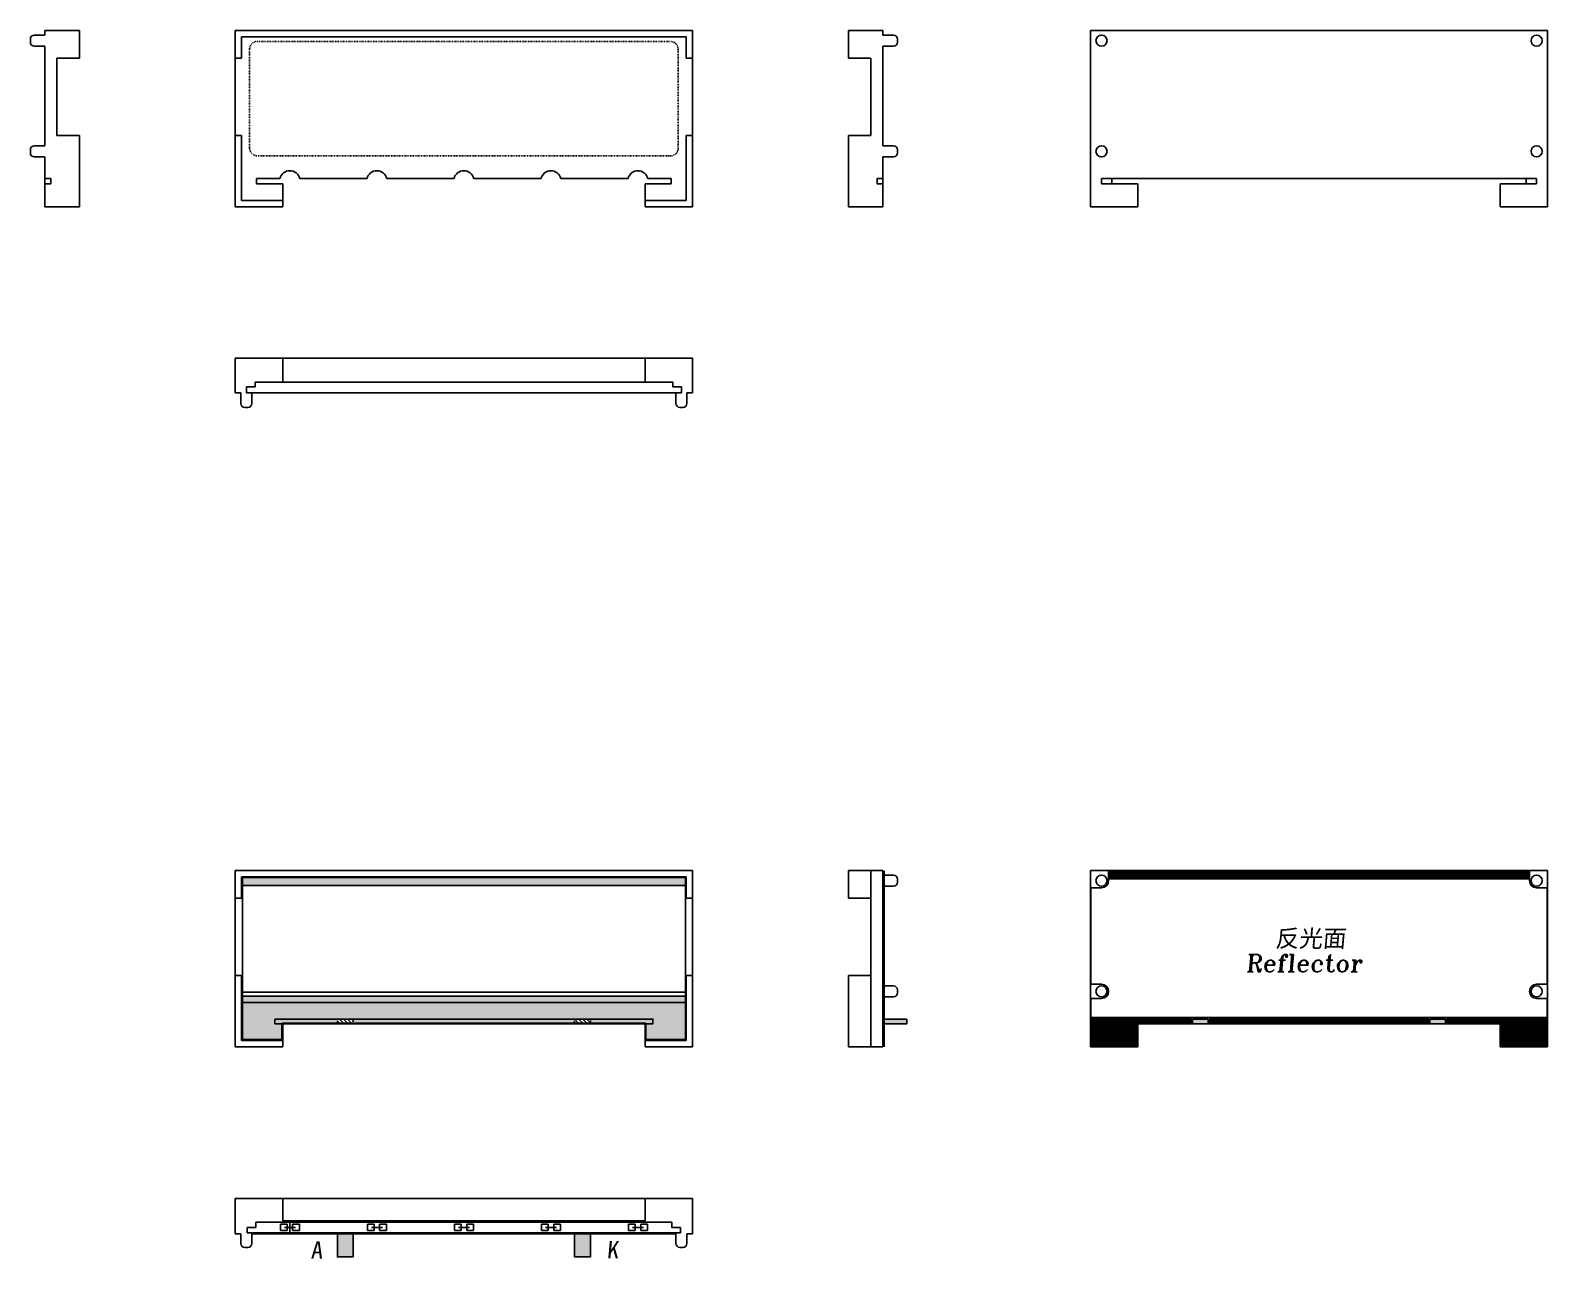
# Model space of a CAD drawing. Header units: millimetres. Extents: x 649 to 1175, y 120 to 338.
# Drawn here: x 649.5 to 841.3, y 182.7 to 338 of the extents above; entities that cross this region are included whole.
import ezdxf

# ---------------------------------------------------------------- set-up
doc = ezdxf.new("R2010")
doc.units = ezdxf.units.MM
doc.header["$LTSCALE"] = 0.25
doc.header["$MEASUREMENT"] = 0
doc.linetypes.add('CENTERX2', pattern=[4, 2.5, -0.5, 0.5, -0.5])
doc.linetypes.add('DASHED', pattern=[0.75, 0.5, -0.25])
for name, color, linetype in [('BAC', 50, 'Continuous'), ('CCL', 1, 'Continuous'), ('K', 92, 'Continuous'), ('LCD', 7, 'Continuous'), ('Led', 2, 'Continuous'), ('膜片', 6, 'Continuous')]:
    doc.layers.add(name, color=color, linetype=linetype)
doc.styles.get("Standard").update_dxf_attribs({"font": 'romant.shx', "oblique": 5})
doc.styles.add('style1', font='simfang.ttf', dxfattribs={"oblique": 5})

msp = doc.modelspace()

# ---------------------------------------------------------------- hatches: boundary and pattern name
at = {"layer": 'Led'}
h = msp.add_hatch(dxfattribs=at)
h.set_pattern_fill('ANSI31', color=1, scale=2.9)
h.set_pattern_definition([(315, (-184.77318, 409.1361), (-0.25632621, -0.25632621), [])])
h.paths.add_polyline_path([(688.306, 212.414), (688.306, 213.014), (690.306, 213.014), (690.306, 212.414)])
h.paths.add_polyline_path([(720.306, 213.014), (720.306, 212.414), (718.306, 212.414), (718.306, 213.014)])
h = msp.add_hatch(color=1, dxfattribs=at)
h.dxf.hatch_style = 1
h.paths.add_polyline_path([(757.417, 212.414), (760.317, 212.414), (760.317, 213.014), (757.417, 213.014)])
h = msp.add_hatch(color=1, dxfattribs=at)
h.dxf.hatch_style = 1
h.paths.add_polyline_path([(796.415, 212.414), (796.415, 213.014), (798.415, 213.014), (798.415, 212.414)])
h.paths.add_polyline_path([(828.415, 213.014), (828.415, 212.414), (826.415, 212.414), (826.415, 213.014)])
h = msp.add_hatch(color=1, dxfattribs=at)
h.dxf.hatch_style = 1
h.paths.add_polyline_path([(690.306, 185.996), (688.306, 185.996), (688.306, 182.946), (690.306, 182.946)])
h.paths.add_polyline_path([(720.306, 185.996), (718.306, 185.996), (718.306, 182.946), (720.306, 182.946)])
at = {"layer": '膜片'}
h = msp.add_hatch(dxfattribs=at)
h.set_pattern_fill('ANSI38', color=256, style=0)
h.paths.add_polyline_path([(732.306, 230.914), (676.306, 230.914), (676.306, 229.914), (732.306, 229.914)])
h.paths.add_polyline_path([(732.306, 215.914), (676.306, 215.914), (676.306, 210.414), (681.306, 210.414), (681.306, 212.514), (688.306, 212.514), (688.306, 213.014), (690.306, 213.014), (690.306, 212.514), (718.306, 212.514), (718.306, 213.014), (720.306, 213.014), (720.306, 212.514), (727.306, 212.514), (727.306, 210.414), (732.306, 210.414)])
h = msp.add_hatch(dxfattribs=at)
h.set_pattern_fill('ANSI31', color=4, style=0)
h.paths.add_polyline_path([(839.015, 230.764), (839.015, 231.764), (785.815, 231.764), (785.815, 230.764)])
h.paths.add_polyline_path([(789.465, 212.464), (796.215, 212.464), (796.215, 213.214), (783.565, 213.214), (783.565, 209.564), (789.465, 209.564)])
h.paths.add_polyline_path([(798.615, 213.214), (798.615, 212.464), (826.215, 212.464), (826.215, 213.214)])
h.paths.add_polyline_path([(828.615, 213.214), (828.615, 212.464), (835.365, 212.464), (835.365, 209.564), (841.265, 209.564), (841.265, 213.214)])

# ---------------------------------------------------------------- linework, layer by layer
for p, q in [((681.106, 187.071), (681.106, 186.271)), ((681.106, 187.071), (681.956, 187.071)), ((681.106, 186.271), (681.956, 186.271)), ((681.956, 187.071), (681.956, 186.271)), ((681.956, 186.671), (682.656, 186.671)), ((682.656, 187.071), (682.656, 186.271)), ((682.656, 187.071), (683.506, 187.071)), ((682.656, 186.271), (683.506, 186.271)), ((683.506, 187.071), (683.506, 186.271)), ((692.106, 187.071), (692.106, 186.271)), ((692.106, 187.071), (692.956, 187.071)), ((692.106, 186.271), (692.956, 186.271)), ((692.956, 187.071), (692.956, 186.271)), ((692.956, 186.671), (693.656, 186.671)), ((693.656, 187.071), (693.656, 186.271)), ((693.656, 187.071), (694.506, 187.071)), ((693.656, 186.271), (694.506, 186.271)), ((694.506, 187.071), (694.506, 186.271)), ((703.106, 187.071), (703.106, 186.271)), ((703.106, 187.071), (703.956, 187.071)), ((703.106, 186.271), (703.956, 186.271)), ((703.956, 187.071), (703.956, 186.271)), ((703.956, 186.671), (704.656, 186.671)), ((704.656, 187.071), (704.656, 186.271)), ((704.656, 187.071), (705.506, 187.071)), ((704.656, 186.271), (705.506, 186.271)), ((705.506, 187.071), (705.506, 186.271)), ((714.106, 187.071), (714.106, 186.271)), ((714.106, 187.071), (714.956, 187.071)), ((714.106, 186.271), (714.956, 186.271)), ((714.956, 187.071), (714.956, 186.271)), ((714.956, 186.671), (715.656, 186.671)), ((715.656, 187.071), (715.656, 186.271)), ((715.656, 187.071), (716.506, 187.071)), ((715.656, 186.271), (716.506, 186.271)), ((716.506, 187.071), (716.506, 186.271)), ((725.106, 187.071), (725.106, 186.271)), ((725.106, 187.071), (725.956, 187.071)), ((725.106, 186.271), (725.956, 186.271)), ((725.956, 187.071), (725.956, 186.271)), ((725.956, 186.671), (726.656, 186.671)), ((726.656, 187.071), (726.656, 186.271)), ((726.656, 187.071), (727.506, 187.071)), ((726.656, 186.271), (727.506, 186.271)), ((727.506, 187.071), (727.506, 186.271))]:
    msp.add_line(p, q)
at = {"layer": 'BAC'}
for centre in [(682.306, 318.999), (693.306, 318.999), (704.306, 318.999), (715.306, 318.999), (726.306, 318.999)]:
    msp.add_arc(centre, 1.281, 12.68038, 167.31962, dxfattribs=at)
at = {"layer": 'CCL'}
for p, q in [((683.006, 186.671), (681.606, 186.671)), ((694.006, 186.671), (692.606, 186.671)), ((705.006, 186.671), (703.606, 186.671)), ((716.006, 186.671), (714.606, 186.671)), ((727.006, 186.671), (725.606, 186.671))]:
    msp.add_line(p, q, dxfattribs=at)
at = {"layer": 'K'}
for p, q in [((681.506, 293.562), (727.106, 293.562)), ((676.906, 186.671), (676.906, 185.996)), ((676.906, 186.671), (678.006, 186.671)), ((678.006, 187.346), (730.606, 187.346)), ((678.006, 187.346), (678.006, 186.671)), ((730.606, 187.346), (730.606, 186.671)), ((731.706, 186.671), (730.606, 186.671)), ((731.706, 186.671), (731.706, 185.996)), ((676.906, 185.996), (731.706, 185.996))]:
    msp.add_line(p, q, dxfattribs=at)
msp.add_lwpolyline([(680.406, 213.014), (728.206, 213.014), (728.206, 212.414), (680.406, 212.414)], close=True, dxfattribs=at)
at = {"layer": 'LCD', "color": 6, "linetype": 'CENTERX2', "ltscale": 0.03}
msp.add_lwpolyline([(731.396, 335.63), (731.396, 323.15, -0.4142136), (730.396, 322.15), (678.216, 322.15, -0.4142136), (677.216, 323.15), (677.216, 335.63, -0.4142136), (678.216, 336.63), (730.396, 336.63, -0.4142136)], format="xyb", close=True, dxfattribs=at)
at = {"layer": 'Led'}
for p, q in [((651.346, 338.03), (655.696, 338.03)), ((651.346, 338.03), (651.346, 337.43)), ((655.696, 338.03), (655.696, 334.53)), ((733.206, 338.03), (675.406, 338.03)), ((675.406, 338.03), (675.406, 315.73)), ((733.206, 315.73), (733.206, 338.03)), ((757.267, 338.03), (752.917, 338.03)), ((752.917, 338.03), (752.917, 334.53)), ((757.267, 338.03), (757.267, 337.43)), ((841.315, 338.03), (783.515, 338.03)), ((783.515, 338.03), (783.515, 315.73)), ((841.315, 315.73), (841.315, 338.03)), ((649.496, 336.53), (649.496, 336.93)), ((651.346, 337.43), (649.996, 337.43)), ((651.346, 336.03), (649.996, 336.03)), ((651.346, 336.03), (651.346, 323.43)), ((676.206, 334.53), (676.206, 337.23)), ((676.206, 337.23), (732.406, 337.23)), ((732.406, 334.53), (732.406, 337.23)), ((757.267, 337.43), (758.617, 337.43)), ((757.267, 336.03), (758.617, 336.03)), ((757.267, 336.03), (757.267, 323.43)), ((759.117, 336.53), (759.117, 336.93)), ((655.696, 334.53), (652.846, 334.53)), ((652.846, 334.53), (652.846, 324.73)), ((653.146, 334.53), (654.246, 334.53)), ((655.346, 334.53), (655.646, 334.53)), ((675.406, 334.53), (676.206, 334.53)), ((733.206, 334.53), (732.406, 334.53)), ((752.917, 334.53), (755.767, 334.53)), ((753.267, 334.53), (752.967, 334.53)), ((755.467, 334.53), (754.367, 334.53)), ((755.767, 334.53), (755.767, 324.73)), ((652.846, 324.73), (655.696, 324.73)), ((652.996, 324.73), (653.146, 324.73)), ((654.246, 324.73), (655.346, 324.73)), ((655.696, 324.73), (655.696, 315.73)), ((675.406, 324.73), (676.206, 324.73)), ((676.206, 324.73), (676.206, 316.53)), ((733.206, 324.73), (732.406, 324.73)), ((732.406, 324.73), (732.406, 316.53)), ((755.767, 324.73), (752.917, 324.73)), ((752.917, 324.73), (752.917, 315.73)), ((754.367, 324.73), (753.267, 324.73)), ((755.617, 324.73), (755.467, 324.73)), ((649.496, 322.53), (649.496, 322.93)), ((651.346, 323.43), (649.996, 323.43)), ((757.267, 323.43), (758.617, 323.43)), ((759.117, 322.53), (759.117, 322.93)), ((651.346, 322.03), (649.996, 322.03)), ((651.346, 322.03), (651.346, 319.28)), ((757.267, 322.03), (758.617, 322.03)), ((757.267, 322.03), (757.267, 319.28)), ((651.346, 319.28), (651.346, 318.63)), ((651.346, 318.63), (651.346, 315.73)), ((678.106, 319.28), (681.056, 319.28)), ((678.106, 319.28), (678.106, 318.63)), ((678.106, 318.63), (681.406, 318.63)), ((681.406, 318.63), (681.406, 315.73)), ((683.556, 319.28), (692.056, 319.28)), ((694.556, 319.28), (703.056, 319.28)), ((705.556, 319.28), (714.056, 319.28)), ((716.556, 319.28), (725.056, 319.28)), ((727.206, 318.63), (727.206, 315.73)), ((727.206, 318.63), (730.506, 318.63)), ((730.506, 319.28), (727.556, 319.28)), ((730.506, 319.28), (730.506, 318.63)), ((757.267, 319.28), (757.267, 318.63)), ((757.267, 318.63), (757.267, 315.73)), ((784.915, 319.28), (839.915, 319.28)), ((784.915, 319.28), (784.915, 318.63)), ((784.915, 318.63), (789.515, 318.63)), ((786.215, 319.28), (786.215, 318.63)), ((789.515, 315.73), (789.515, 318.63)), ((835.315, 315.73), (835.315, 318.63)), ((835.315, 318.63), (839.915, 318.63)), ((838.615, 319.28), (838.615, 318.63)), ((839.915, 319.28), (839.915, 318.63)), ((676.206, 316.53), (681.406, 316.53)), ((727.206, 316.53), (732.406, 316.53)), ((655.696, 315.73), (651.346, 315.73)), ((675.406, 315.73), (681.406, 315.73)), ((681.406, 315.73), (681.406, 316.43)), ((727.206, 315.73), (727.206, 316.43)), ((727.206, 315.73), (733.206, 315.73)), ((752.917, 315.73), (757.267, 315.73)), ((783.515, 315.73), (789.515, 315.73)), ((835.315, 315.73), (841.315, 315.73)), ((675.406, 296.562), (675.406, 292.212)), ((675.406, 296.562), (681.406, 296.562)), ((681.406, 296.562), (727.206, 296.562)), ((681.406, 296.562), (681.406, 293.562)), ((727.206, 296.562), (727.206, 293.712)), ((733.206, 296.562), (727.206, 296.562)), ((733.206, 292.212), (733.206, 296.562)), ((677.906, 293.562), (730.706, 293.562)), ((677.906, 293.562), (677.906, 292.937)), ((727.206, 293.712), (727.206, 293.562)), ((730.706, 293.562), (730.706, 292.937)), ((675.406, 292.212), (676.106, 292.212)), ((676.106, 292.212), (676.106, 290.862)), ((676.806, 292.937), (676.806, 292.212)), ((676.806, 292.937), (677.906, 292.937)), ((676.806, 292.212), (731.806, 292.212)), ((677.506, 292.212), (677.506, 290.862)), ((731.806, 292.937), (730.706, 292.937)), ((731.106, 292.212), (731.106, 290.862)), ((731.806, 292.937), (731.806, 292.212)), ((732.506, 292.212), (732.506, 290.862)), ((732.506, 292.212), (733.206, 292.212)), ((676.606, 290.362), (677.006, 290.362)), ((731.606, 290.362), (732.006, 290.362)), ((733.206, 231.814), (675.406, 231.814)), ((675.406, 231.814), (675.406, 209.514)), ((676.206, 228.314), (676.206, 231.014)), ((676.206, 231.014), (732.406, 231.014)), ((732.406, 228.314), (732.406, 231.014)), ((733.206, 209.514), (733.206, 231.814)), ((757.267, 231.814), (752.917, 231.814)), ((752.917, 231.814), (752.917, 228.314)), ((755.767, 231.814), (755.767, 209.514)), ((757.267, 231.814), (757.267, 209.514)), ((757.267, 231.714), (757.417, 231.714)), ((757.417, 217.714), (757.417, 231.714)), ((757.417, 231.214), (758.617, 231.214)), ((759.117, 230.314), (759.117, 230.714)), ((841.315, 231.814), (783.515, 231.814)), ((783.515, 231.814), (783.515, 209.514)), ((841.315, 209.514), (841.315, 231.814)), ((675.406, 228.314), (676.206, 228.314)), ((733.206, 228.314), (732.406, 228.314)), ((752.917, 228.314), (755.767, 228.314)), ((753.267, 228.314), (752.967, 228.314)), ((755.467, 228.314), (754.367, 228.314)), ((757.417, 229.814), (758.617, 229.814)), ((675.406, 218.514), (676.206, 218.514)), ((676.206, 218.514), (676.206, 210.314)), ((733.206, 218.514), (732.406, 218.514)), ((732.406, 218.514), (732.406, 210.314)), ((755.767, 218.514), (752.917, 218.514)), ((752.917, 218.514), (752.917, 209.514)), ((754.367, 218.514), (753.267, 218.514)), ((755.617, 218.514), (755.467, 218.514)), ((757.417, 217.714), (757.417, 209.514)), ((757.417, 217.214), (758.617, 217.214)), ((757.417, 215.814), (758.617, 215.814)), ((759.117, 216.314), (759.117, 216.714)), ((760.317, 213.014), (757.417, 213.014)), ((760.317, 212.414), (760.317, 213.014)), ((796.415, 212.414), (796.415, 213.014)), ((796.415, 213.014), (798.415, 213.014)), ((798.415, 213.014), (798.415, 212.414)), ((826.415, 212.414), (826.415, 213.014)), ((826.415, 213.014), (828.415, 213.014)), ((828.415, 213.014), (828.415, 212.414)), ((681.406, 212.414), (681.406, 209.514)), ((681.406, 212.414), (727.206, 212.414)), ((727.206, 212.414), (727.206, 209.514)), ((757.417, 212.414), (760.317, 212.414)), ((789.515, 209.514), (789.515, 212.414)), ((789.515, 212.414), (835.315, 212.414)), ((835.315, 209.514), (835.315, 212.414)), ((675.406, 209.514), (681.406, 209.514)), ((676.206, 210.314), (681.406, 210.314)), ((681.406, 209.514), (681.406, 210.214)), ((727.206, 210.314), (732.406, 210.314)), ((727.206, 209.514), (727.206, 210.214)), ((727.206, 209.514), (733.206, 209.514)), ((752.917, 209.514), (757.267, 209.514)), ((783.515, 209.514), (789.515, 209.514)), ((835.315, 209.514), (841.315, 209.514)), ((675.406, 190.346), (675.406, 185.846)), ((675.406, 190.346), (681.406, 190.346)), ((681.406, 190.346), (727.206, 190.346)), ((681.406, 190.346), (681.406, 187.496)), ((727.206, 190.346), (727.206, 187.496)), ((733.206, 190.346), (727.206, 190.346)), ((733.206, 185.846), (733.206, 190.346)), ((681.406, 187.496), (727.206, 187.496)), ((675.406, 185.846), (676.106, 185.846)), ((676.106, 185.846), (676.106, 184.646)), ((677.506, 185.846), (677.506, 184.646)), ((677.506, 185.846), (731.106, 185.846)), ((731.106, 185.846), (731.106, 184.646)), ((732.506, 185.846), (732.506, 184.646)), ((732.506, 185.846), (733.206, 185.846)), ((676.606, 184.146), (677.006, 184.146)), ((731.606, 184.146), (732.006, 184.146))]:
    msp.add_line(p, q, dxfattribs=at)
at = {"layer": 'Led', "color": 252, "linetype": 'DASHED', "true_color": 0x939598}
for p, q in [((688.306, 212.414), (688.306, 213.014)), ((688.306, 213.014), (690.306, 213.014)), ((690.306, 213.014), (690.306, 212.414)), ((718.306, 212.414), (718.306, 213.014)), ((718.306, 213.014), (720.306, 213.014)), ((720.306, 213.014), (720.306, 212.414)), ((688.306, 212.414), (690.306, 212.414)), ((718.306, 212.414), (720.306, 212.414))]:
    msp.add_line(p, q, dxfattribs=at)
at = {"layer": 'Led'}
for points in [[(651.346, 318.63), (652.071, 318.63), (652.071, 319.28), (651.346, 319.28)], [(757.267, 318.63), (756.542, 318.63), (756.542, 319.28), (757.267, 319.28)]]:
    msp.add_lwpolyline(points, dxfattribs=at)
for points in [[(688.306, 185.996), (690.306, 185.996), (690.306, 182.946), (688.306, 182.946)], [(718.306, 185.996), (720.306, 185.996), (720.306, 182.946), (718.306, 182.946)]]:
    msp.add_lwpolyline(points, close=True, dxfattribs=at)
for centre in [(784.915, 336.73), (839.915, 336.73), (784.915, 322.73), (839.915, 322.73), (784.915, 230.514), (839.915, 230.514), (784.915, 216.514), (839.915, 216.514)]:
    msp.add_circle(centre, 0.7, dxfattribs=at)
for centre, start, end in [((649.996, 336.93), 90, 180), ((649.996, 336.53), 180, 270), ((758.617, 336.93), 0, 90), ((758.617, 336.53), 270, 0), ((649.996, 322.93), 90, 180), ((649.996, 322.53), 180, 270), ((758.617, 322.93), 0, 90), ((758.617, 322.53), 270, 0), ((676.606, 290.862), 180, 270), ((677.006, 290.862), 270, 360), ((731.606, 290.862), 180, 270), ((732.006, 290.862), 270, 360), ((758.617, 230.714), 0, 90), ((758.617, 230.314), 270, 0), ((758.617, 216.714), 0, 90), ((758.617, 216.314), 270, 0), ((676.606, 184.646), 180, 270), ((677.006, 184.646), 270, 360), ((731.606, 184.646), 180, 270), ((732.006, 184.646), 270, 360)]:
    msp.add_arc(centre, 0.5, start, end, dxfattribs=at)
at = {"layer": '膜片'}
for p, q in [((676.306, 230.914), (732.306, 230.914)), ((676.306, 210.414), (676.306, 230.914)), ((732.306, 210.414), (732.306, 230.914)), ((839.015, 231.764), (785.815, 231.764)), ((785.815, 230.514), (785.815, 231.764)), ((839.015, 230.764), (785.815, 230.764)), ((839.015, 230.514), (839.015, 231.764)), ((676.306, 229.914), (732.306, 229.914)), ((783.565, 229.614), (783.565, 217.414)), ((784.915, 229.614), (783.565, 229.614)), ((839.915, 229.614), (841.265, 229.614)), ((841.265, 217.414), (841.265, 229.614)), ((784.915, 217.414), (783.565, 217.414)), ((839.915, 217.414), (841.265, 217.414)), ((676.306, 215.914), (732.306, 215.914)), ((784.915, 215.614), (783.565, 215.614)), ((783.565, 215.614), (783.565, 209.564)), ((839.915, 215.614), (841.265, 215.614)), ((841.265, 209.564), (841.265, 215.614)), ((783.515, 213.214), (841.315, 213.214)), ((796.215, 213.214), (796.215, 212.464)), ((796.215, 213.214), (798.615, 213.214)), ((798.615, 213.214), (798.615, 212.464)), ((826.215, 213.214), (826.215, 212.464)), ((826.215, 213.214), (828.615, 213.214)), ((828.615, 213.214), (828.615, 212.464)), ((681.306, 212.514), (681.306, 210.414)), ((681.306, 212.514), (727.306, 212.514)), ((727.306, 212.514), (727.306, 210.414)), ((789.465, 212.464), (796.215, 212.464)), ((789.465, 209.564), (789.465, 212.464)), ((798.615, 212.464), (826.215, 212.464)), ((828.615, 212.464), (835.365, 212.464)), ((835.365, 209.564), (835.365, 212.464)), ((676.306, 210.414), (681.306, 210.414)), ((727.306, 210.414), (732.306, 210.414)), ((783.565, 209.564), (789.465, 209.564)), ((835.365, 209.564), (841.265, 209.564))]:
    msp.add_line(p, q, dxfattribs=at)
at = {"layer": '膜片', "color": 4}
msp.add_line((682.306, 187.346), (682.306, 185.996), dxfattribs=at)
msp.add_lwpolyline([(676.306, 216.434), (732.306, 216.434), (732.306, 215.114), (676.306, 215.114)], close=True, dxfattribs=at)
at = {"layer": '膜片'}
for centre, start, end in [((784.915, 230.514), 270, 0), ((839.915, 230.514), 180, 270), ((784.915, 216.514), 270, 90), ((839.915, 216.514), 90, 270)]:
    msp.add_arc(centre, 0.9, start, end, dxfattribs=at)

# ---------------------------------------------------------------- texts
at = {"layer": 'Led', "color": 4, "style": 'style1', "oblique": 5}
for s, p in [('A', (684.938, 182.72)), ('K', (722.347, 182.74))]:
    msp.add_text(s, height=2.198, dxfattribs=at).set_placement(p)
at = {"layer": 'Led', "color": 3, "attachment_point": 1}
for s, insert, char_height in [('{\\fSimSun|b0|i0|c134|p2;反光面}', (806.865, 224.31), 2.18601), ('Reflector', (803.167, 221.171), 2.186)]:
    msp.add_mtext(s, dxfattribs=dict(at, insert=insert, char_height=char_height))

doc.saveas('drawing.dxf')
